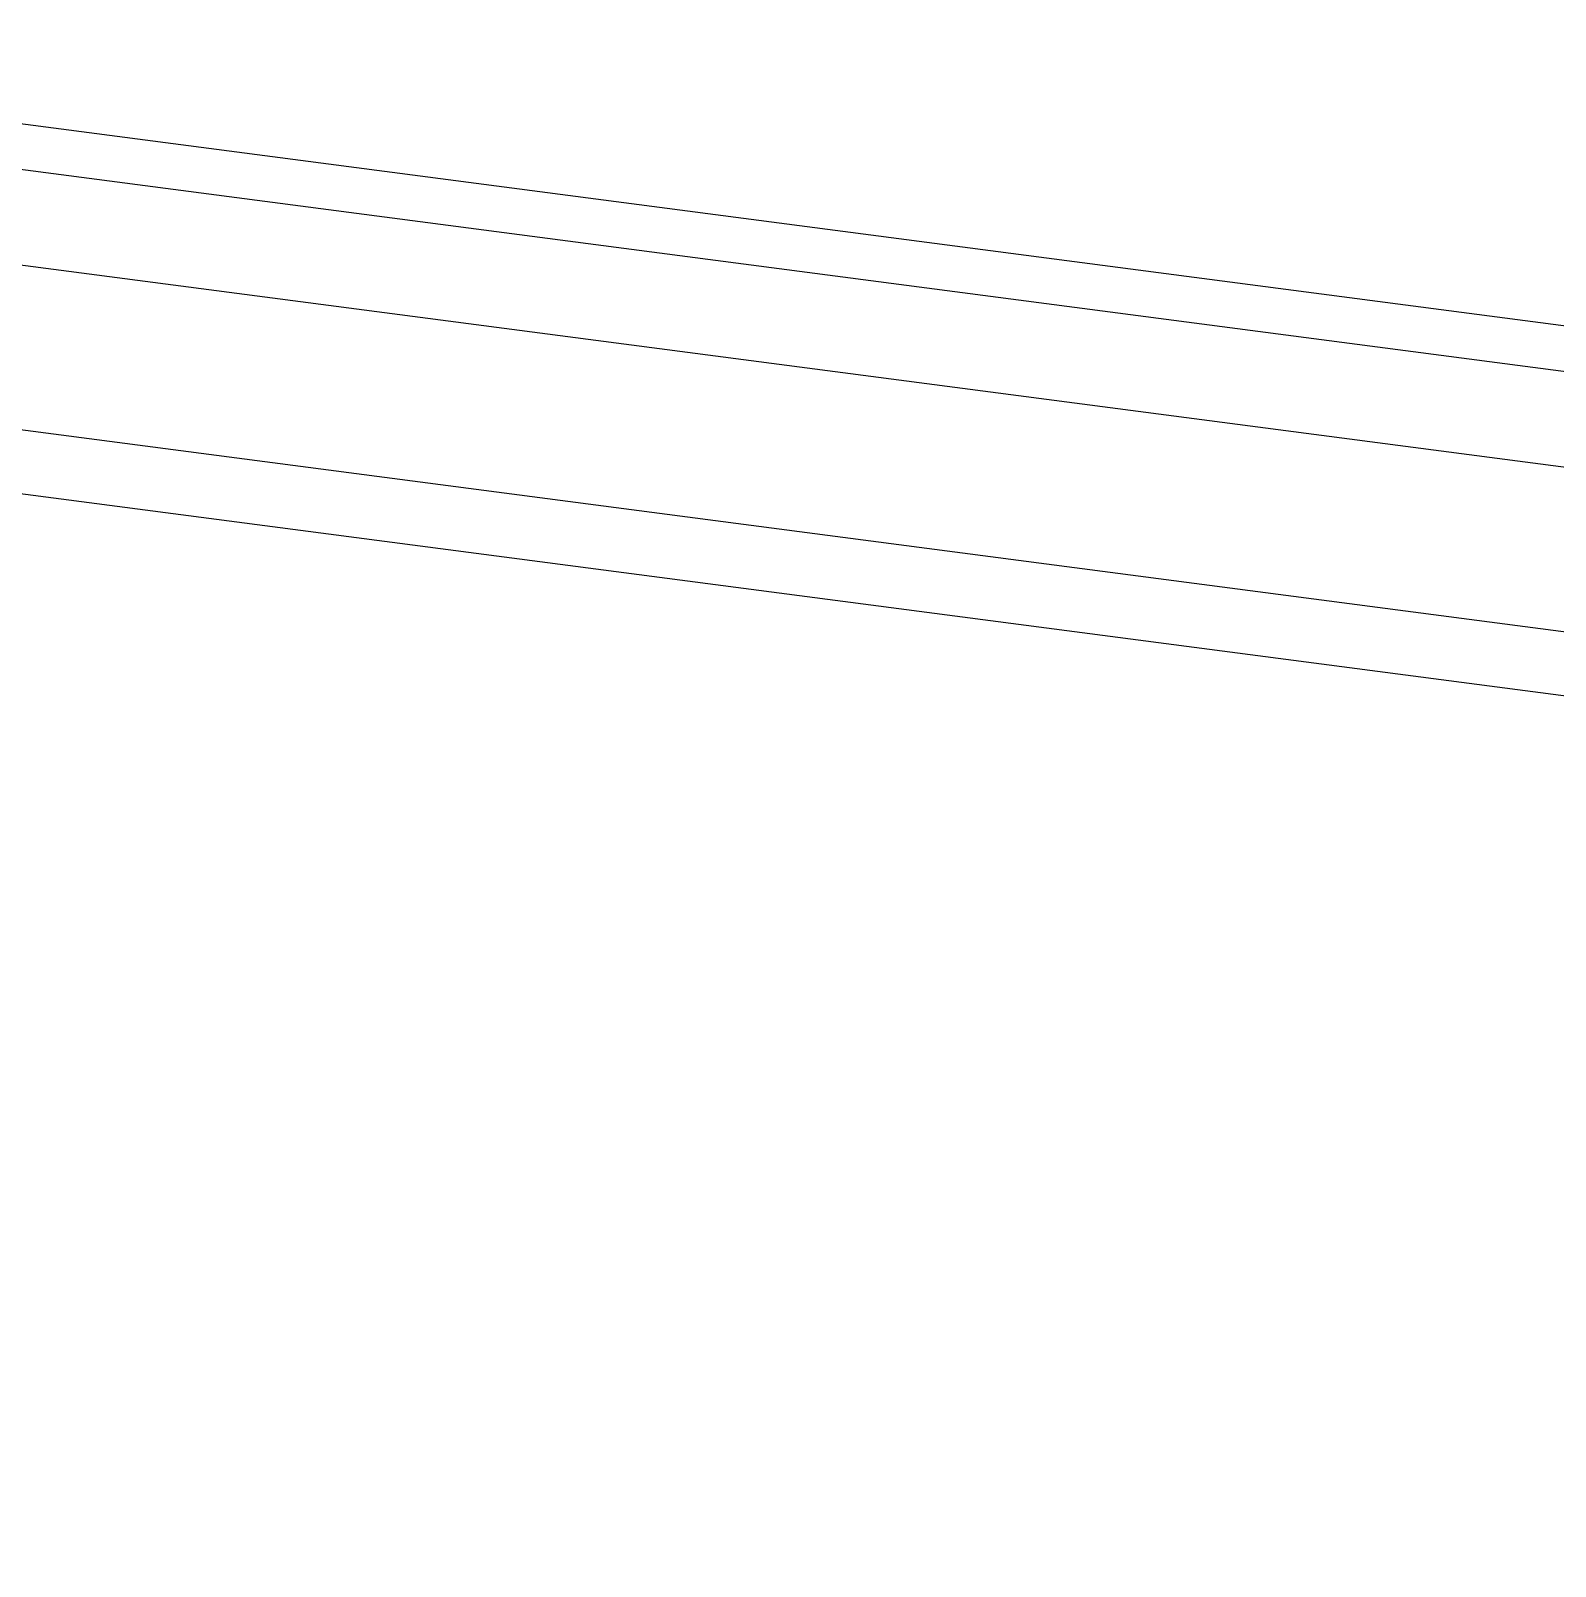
# Model space of a CAD drawing. Header units: millimetres. Extents: x 1893 to 2294, y -410 to -132.
# Drawn here: x 1985.63 to 2002.51, y -387.15 to -370.14 of the extents above; entities that cross this region are included whole.
import ezdxf

# ---------------------------------------------------------------- set-up
doc = ezdxf.new("R2010")
doc.units = ezdxf.units.MM

msp = doc.modelspace()

# ---------------------------------------------------------------- linework, layer by layer
at = {"color": 7, "linetype": 'Continuous'}
for p, q in [((2076.57, -383.087), (1974.424, -369.715)), ((1974.057, -370.17), (2076.245, -383.547)), ((1973.817, -371.198), (2076.004, -384.575)), ((2076.045, -386.408), (1973.758, -373.018)), ((2076.253, -387.145), (1973.966, -373.755))]:
    msp.add_line(p, q, dxfattribs=at)

doc.saveas('drawing.dxf')
